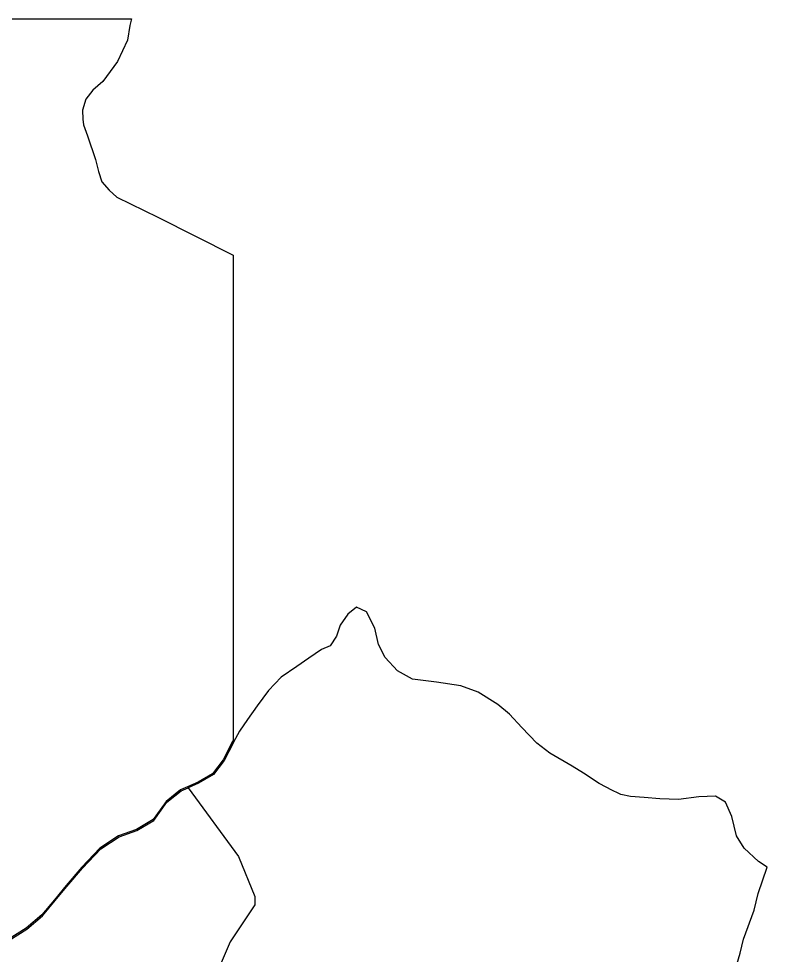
# Model space of a CAD drawing. Extents: x 549296 to 555555, y 1816545 to 1819816.
# Drawn here: x 554777 to 555555, y 1818027 to 1819000 of the extents above; entities that cross this region are included whole.
import ezdxf

# ---------------------------------------------------------------- set-up
doc = ezdxf.new("R2010")
doc.units = 0
doc.layers.add('Level 20', color=7, linetype='Continuous')

msp = doc.modelspace()

# ---------------------------------------------------------------- linework, layer by layer
at = {"layer": 'Level 20'}
for points in [[(554000, 1819000), (554894.39, 1819000), (554892.93, 1818992.84), (554890.51, 1818977.81), (554879.88, 1818955.58), (554864.86, 1818934.74), (554854.27, 1818925.85), (554847.15, 1818916.62), (554843.68, 1818904.9), (554843.94, 1818895.7), (554844.74, 1818889.88), (554848.78, 1818878.53), (554857.04, 1818853.74), (554860.34, 1818841.17), (554863.84, 1818830.69), (554871.53, 1818821.94), (554879.5, 1818814.66), (554921.78, 1818794), (555000, 1818754.43), (555000, 1818250.29), (554999.46, 1818249.28), (554989.69, 1818230.34), (554978.76, 1818215.85), (554963.7, 1818207.17), (554952.88, 1818202.28), (554945.49, 1818198.94), (554930.54, 1818186.95), (554917, 1818168.13), (554899.67, 1818157.91), (554881.17, 1818151.23), (554861.81, 1818138.6), (554842.94, 1818118.64), (554826.62, 1818099.61), (554814.45, 1818084.83), (554801.27, 1818069.12), (554785.28, 1818055.4), (554766.54, 1818043.49)], [(555520.06, 1818006.79), (555526.56, 1818029.58), (555530.12, 1818043.99), (555541.3, 1818074.04), (555545.54, 1818091.31), (555554.88, 1818118.67), (555545.88, 1818124.66), (555530.85, 1818138.35), (555523.01, 1818151.35), (555518.2, 1818171.26), (555511.59, 1818186.19), (555501.27, 1818192.56), (555483.91, 1818191.66), (555462.61, 1818189.01), (555443.17, 1818189.77), (555426.91, 1818191.19), (555412.95, 1818192.31), (555402.79, 1818194.33), (555400, 1818195.6), (555394.14, 1818198.28), (555380.34, 1818205.52), (555364.14, 1818216.24), (555352.25, 1818223.81), (555329.06, 1818237.17), (555315.61, 1818247.53), (555300.04, 1818263.71), (555287.11, 1818277.8), (555275.12, 1818287.78), (555254.59, 1818300.37), (555236.67, 1818307.04), (555211.22, 1818310.84), (555186.39, 1818314.02), (555170.7, 1818322.73), (555157.96, 1818336.44), (555150.94, 1818350.11), (555147.2, 1818367.07), (555138.63, 1818384.04), (555128.13, 1818388.88), (555119.25, 1818381.41), (555111.13, 1818370.15), (555107.56, 1818358.73), (555101.02, 1818348.77), (555091.82, 1818344.75), (555078.64, 1818335.77), (555066.15, 1818327.17), (555049.93, 1818316.25), (555036.74, 1818302.16), (555025.17, 1818286.19), (555014.94, 1818272.23), (555006.56, 1818259.98), (555000.52, 1818248.72), (555000, 1818247.71), (554990.71, 1818229.7), (554979.58, 1818214.93), (554964.24, 1818206.11), (554953.49, 1818201.23)], [(554767.26, 1818042.53), (554786, 1818054.44), (554802.13, 1818068.28), (554815.37, 1818084.07), (554827.54, 1818098.83), (554843.84, 1818117.84), (554862.59, 1818137.68), (554881.71, 1818150.15), (554900.19, 1818156.81), (554917.82, 1818167.23), (554931.42, 1818186.11), (554946.13, 1818197.9), (554953.38, 1818201.18), (554953.49, 1818201.23)], [(554953.49, 1818201.23), (555005.67, 1818129.66), (555022.76, 1818088.33), (555022.76, 1818079.78), (554997.13, 1818041.3), (554979.44, 1818000)]]:
    msp.add_lwpolyline(points, dxfattribs=at)

doc.saveas('drawing.dxf')
